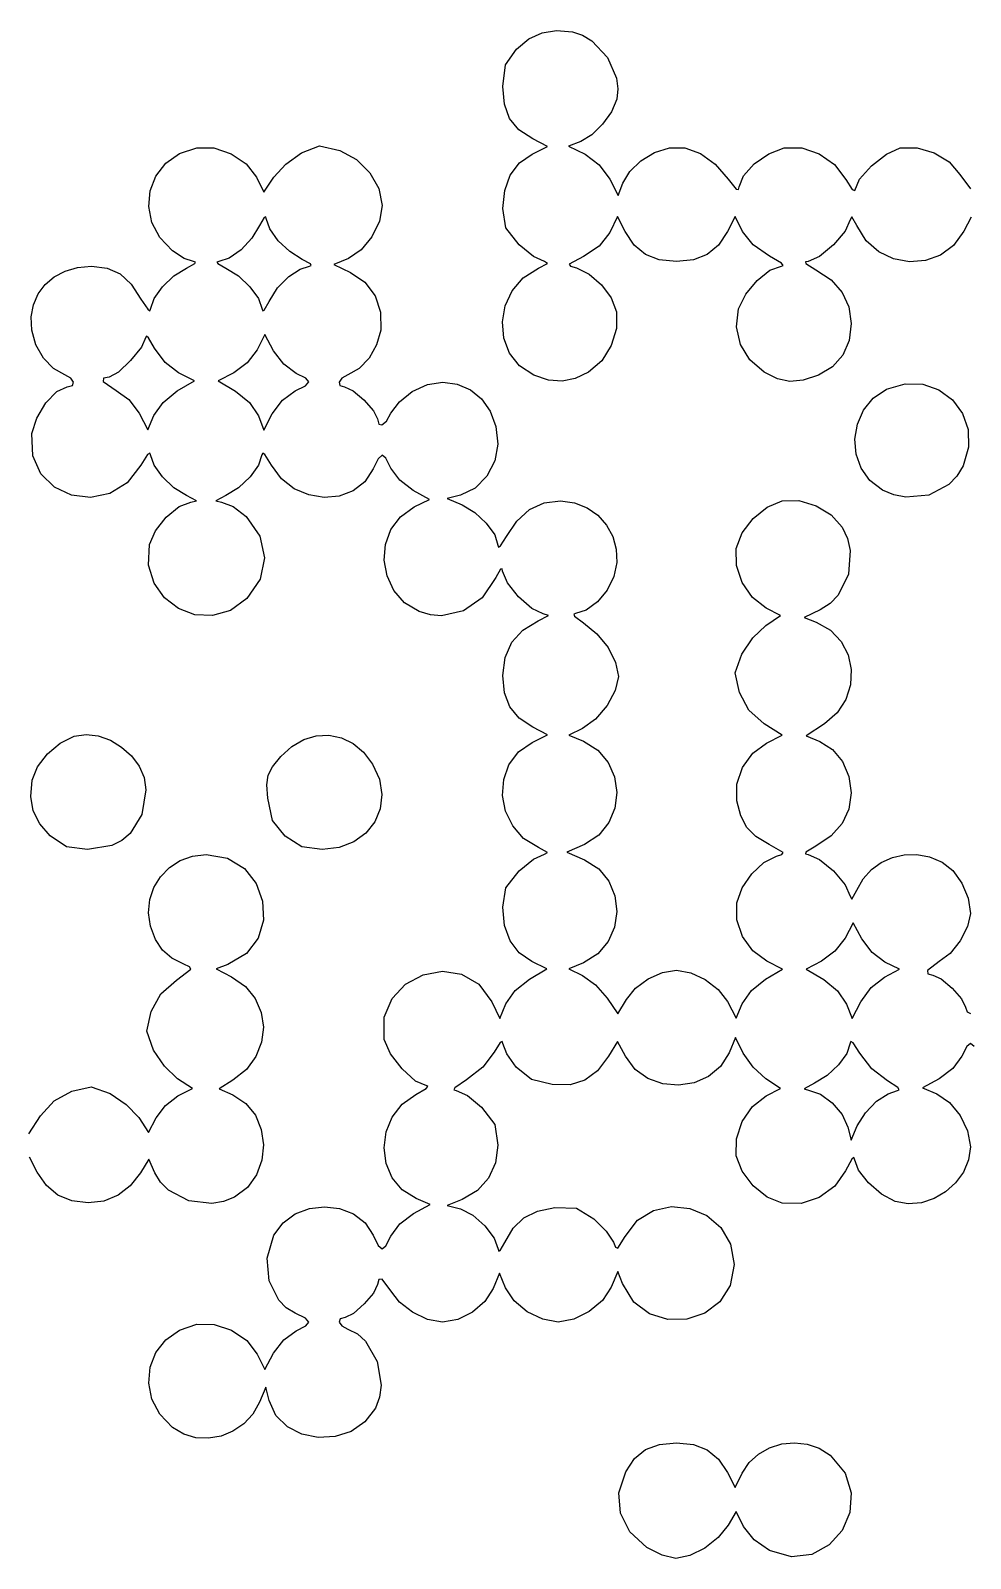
# Model space of a CAD drawing. Extents: x 15 to 288, y 15 to 288.
# Drawn here: x 73.8 to 132.7, y 191.7 to 287.5 of the extents above; entities that cross this region are included whole.
import ezdxf

# ---------------------------------------------------------------- set-up
doc = ezdxf.new("R2010")
doc.units = 0

msp = doc.modelspace()

# ---------------------------------------------------------------- linework, layer by layer
at = {"layer": 'Image'}
for p, q in [((105.878092, 287.383625), (106.774584, 287.525819)), ((106.774584, 287.525819), (107.782191, 287.436507)), ((104.282311, 286.362957), (105.05868, 286.999484)), ((105.05868, 286.999484), (105.878092, 287.383625)), ((107.782191, 287.436507), (108.416726, 287.230722)), ((108.416726, 287.230722), (109.00679, 286.876443)), ((109.00679, 286.876443), (109.978211, 285.836472)), ((103.578953, 285.380626), (104.282311, 286.362957)), ((109.978211, 285.836472), (110.545877, 284.544721)), ((103.413913, 284.026677), (103.578953, 285.380626)), ((103.51677, 282.901543), (103.413913, 284.026677)), ((110.545877, 284.544721), (110.631247, 283.875717)), ((110.631247, 283.875717), (110.559211, 283.229317)), ((103.844598, 282.010696), (103.51677, 282.901543)), ((110.559211, 283.229317), (110.225957, 282.43356)), ((104.426286, 281.303371), (103.844598, 282.010696)), ((110.225957, 282.43356), (109.674503, 281.648362)), ((105.290723, 280.728807), (104.426286, 281.303371)), ((109.003366, 280.990041), (108.311061, 280.574917)), ((109.674503, 281.648362), (109.003366, 280.990041)), ((82.282616, 279.200157), (83.142355, 279.81246)), ((83.142355, 279.81246), (84.230509, 280.179563)), ((84.230509, 280.179563), (85.294861, 280.167521)), ((85.294861, 280.167521), (86.373349, 279.803781)), ((86.373349, 279.803781), (87.314632, 279.163569)), ((89.818254, 279.153114), (90.785805, 279.849213)), ((90.785805, 279.849213), (91.923937, 280.290216)), ((91.923937, 280.290216), (93.185625, 280.000403)), ((93.185625, 280.000403), (94.238127, 279.44046)), ((105.256671, 279.778022), (106.22368, 280.246357)), ((106.22368, 280.246357), (105.290723, 280.728807)), ((108.311061, 280.574917), (107.542389, 280.282668)), ((107.542389, 280.282668), (108.577559, 279.765951)), ((112.076407, 279.357671), (112.933945, 279.875314)), ((112.933945, 279.875314), (113.869194, 280.180662)), ((113.869194, 280.180662), (114.842842, 280.174802)), ((114.842842, 280.174802), (115.821068, 279.821989)), ((115.821068, 279.821989), (116.743357, 279.154705)), ((119.188941, 279.164519), (120.102266, 279.80384)), ((120.102266, 279.80384), (121.05202, 280.166725)), ((121.05202, 280.166725), (122.162886, 280.166931)), ((122.162886, 280.166931), (123.253131, 279.798303)), ((123.253131, 279.798303), (124.212526, 279.117294)), ((127.475364, 279.780551), (128.334543, 280.171494)), ((128.334543, 280.171494), (129.394252, 280.1781)), ((129.394252, 280.1781), (130.463834, 279.861364)), ((130.463834, 279.861364), (131.402971, 279.283761)), ((81.665298, 278.402096), (82.282616, 279.200157)), ((87.314632, 279.163569), (87.967369, 278.322113)), ((89.052485, 278.322113), (89.818254, 279.153114)), ((94.238127, 279.44046), (95.085008, 278.613876)), ((103.886094, 278.467463), (104.463389, 279.230165)), ((104.463389, 279.230165), (105.256671, 279.778022)), ((108.577559, 279.765951), (109.461538, 279.098045)), ((109.461538, 279.098045), (110.129449, 278.214071)), ((111.382568, 278.69325), (112.076407, 279.357671)), ((116.743357, 279.154705), (117.549194, 278.205432)), ((118.501795, 278.413589), (119.188941, 279.164519)), ((124.212526, 279.117294), (124.93084, 278.180355)), ((125.79441, 278.205926), (126.542807, 279.044945)), ((126.542807, 279.044945), (127.475364, 279.780551)), ((131.402971, 279.283761), (132.071343, 278.507764)), ((81.304406, 277.477721), (81.665298, 278.402096)), ((87.967369, 278.322113), (88.430413, 277.395041)), ((88.430413, 277.395041), (89.052485, 278.322113)), ((95.085008, 278.613876), (95.649164, 277.620115)), ((103.5334, 277.505886), (103.886094, 278.467463)), ((110.129449, 278.214071), (110.646166, 277.178901)), ((110.646166, 277.178901), (110.938414, 277.947572)), ((110.938414, 277.947572), (111.382568, 278.69325)), ((117.549194, 278.205432), (118.060858, 277.576084)), ((118.23058, 277.715875), (118.501795, 278.413589)), ((124.93084, 278.180355), (125.324132, 277.553576)), ((125.487713, 277.504744), (125.79441, 278.205926)), ((132.071343, 278.507764), (132.744847, 277.589967)), ((81.213947, 276.486472), (81.304406, 277.477721)), ((95.649164, 277.620115), (95.853495, 276.558643)), ((103.413921, 276.361402), (103.5334, 277.505886)), ((118.060858, 277.576084), (118.188228, 277.550005)), ((118.188228, 277.550005), (118.23058, 277.715875)), ((125.324132, 277.553576), (125.487713, 277.504744)), ((81.407926, 275.487793), (81.213947, 276.486472)), ((95.853495, 276.558643), (95.676425, 275.572413)), ((103.613391, 275.150606), (103.413921, 276.361402)), ((81.900348, 274.541126), (81.407926, 275.487793)), ((88.167681, 275.292619), (87.682034, 274.504176)), ((88.457991, 275.807938), (88.167681, 275.292619)), ((88.549011, 275.85305), (88.457991, 275.807938)), ((88.585653, 275.737021), (88.549011, 275.85305)), ((88.799233, 275.084998), (88.585653, 275.737021)), ((89.329431, 274.346514), (88.799233, 275.084998)), ((95.676425, 275.572413), (95.205565, 274.600191)), ((104.442011, 274.078532), (103.613391, 275.150606)), ((110.609844, 275.860206), (110.129509, 274.868427)), ((111.092293, 274.927252), (110.609844, 275.860206)), ((117.989402, 275.860206), (117.506953, 274.927252)), ((118.44191, 274.925879), (117.989402, 275.860206)), ((125.197166, 275.666044), (124.881245, 274.949041)), ((125.308014, 275.850744), (125.197166, 275.666044)), ((125.615138, 275.292659), (125.308014, 275.850744)), ((126.203458, 274.344871), (125.615138, 275.292659)), ((132.791607, 275.832281), (132.330108, 274.93984)), ((82.705219, 273.705913), (81.900348, 274.541126)), ((87.682034, 274.504176), (86.999009, 273.782357)), ((90.05125, 273.663489), (89.329431, 274.346514)), ((95.205565, 274.600191), (94.527867, 273.77786)), ((105.332432, 273.348963), (104.442011, 274.078532)), ((110.129509, 274.868427), (109.466674, 273.999122)), ((111.660605, 274.073595), (111.092293, 274.927252)), ((112.359872, 273.490709), (111.660605, 274.073595)), ((116.938643, 274.073594), (116.239376, 273.490708)), ((117.506953, 274.927252), (116.938643, 274.073594)), ((119.116583, 274.078094), (118.44191, 274.925879)), ((120.14999, 273.370049), (119.116583, 274.078094)), ((124.147345, 274.084169), (123.281499, 273.35622)), ((124.881245, 274.949041), (124.147345, 274.084169)), ((126.991811, 273.648538), (126.203458, 274.344871)), ((131.68875, 274.056661), (130.862512, 273.445161)), ((132.330108, 274.93984), (131.68875, 274.056661)), ((83.437251, 273.239468), (82.705219, 273.705913)), ((84.026979, 273.038547), (83.437251, 273.239468)), ((86.260525, 273.252159), (85.608501, 273.038579)), ((86.999009, 273.782357), (86.260525, 273.252159)), ((90.839693, 273.177841), (90.05125, 273.663489)), ((91.355011, 272.887532), (90.839693, 273.177841)), ((93.730285, 273.241303), (92.827377, 272.861658)), ((94.527867, 273.77786), (93.730285, 273.241303)), ((106.029511, 273.038602), (105.332432, 273.348963)), ((108.474589, 273.350767), (107.576826, 272.874628)), ((109.466674, 273.999122), (108.474589, 273.350767)), ((113.227182, 273.156892), (112.359872, 273.490709)), ((114.299623, 273.050442), (113.227182, 273.156892)), ((115.372065, 273.156892), (114.299623, 273.050442)), ((116.239376, 273.490708), (115.372065, 273.156892)), ((120.888113, 272.93104), (120.14999, 273.370049)), ((123.281499, 273.35622), (122.569736, 273.049984)), ((127.916045, 273.207029), (126.991811, 273.648538)), ((128.912008, 273.023716), (127.916045, 273.207029)), ((129.915548, 273.10197), (128.912008, 273.023716)), ((130.862512, 273.445161), (129.915548, 273.10197)), ((75.284834, 272.081969), (75.967049, 272.442907)), ((75.967049, 272.442907), (76.752855, 272.669457)), ((76.752855, 272.669457), (77.6295, 272.748)), ((77.6295, 272.748), (78.604528, 272.631311)), ((78.604528, 272.631311), (79.421247, 272.265168)), ((79.421247, 272.265168), (80.115893, 271.625459)), ((82.07284, 271.452508), (82.794674, 272.135284)), ((82.794674, 272.135284), (83.582577, 272.620575)), ((83.582577, 272.620575), (84.097894, 272.910885)), ((84.143007, 273.001904), (84.026979, 273.038547)), ((84.097894, 272.910885), (84.143007, 273.001904)), ((85.608501, 273.038579), (85.492471, 273.001937)), ((85.492471, 273.001937), (85.537583, 272.910918)), ((85.537583, 272.910918), (86.0529, 272.620607)), ((86.0529, 272.620607), (86.836801, 272.137965)), ((86.836801, 272.137965), (87.558719, 271.457071)), ((89.987065, 272.111955), (90.701628, 272.564664)), ((90.701628, 272.564664), (91.284095, 272.759871)), ((91.284095, 272.759871), (91.400123, 272.796513)), ((91.400123, 272.796513), (91.355011, 272.887532)), ((92.827377, 272.861658), (93.873767, 272.36267)), ((93.873767, 272.36267), (94.772021, 271.742215)), ((104.702031, 272.021741), (105.656129, 272.62063)), ((105.656129, 272.62063), (106.214214, 272.927754)), ((106.214214, 272.927754), (106.029511, 273.038602)), ((107.576826, 272.874628), (107.65235, 272.755512)), ((107.65235, 272.755512), (108.031024, 272.641409)), ((108.031024, 272.641409), (108.839289, 272.258217)), ((108.839289, 272.258217), (109.601489, 271.589533)), ((119.371373, 271.855307), (120.17363, 272.497159)), ((120.17363, 272.497159), (120.899601, 272.748305)), ((120.996985, 272.797438), (120.888113, 272.93104)), ((120.899601, 272.748305), (120.996985, 272.797438)), ((122.569736, 273.049984), (122.396787, 273.015394)), ((122.396787, 273.015394), (122.420349, 272.913847)), ((122.420349, 272.913847), (123.047171, 272.520818)), ((123.047171, 272.520818), (124.007385, 271.887691)), ((74.282195, 271.011398), (74.718965, 271.60026)), ((74.718965, 271.60026), (75.284834, 272.081969)), ((80.115893, 271.625459), (80.7247, 270.68807)), ((81.541982, 270.71397), (82.07284, 271.452508)), ((87.558719, 271.457071), (88.094447, 270.71815)), ((88.761438, 270.524458), (89.29348, 271.383249)), ((89.29348, 271.383249), (89.987078, 272.111958)), ((89.987078, 272.111958), (89.987065, 272.111955)), ((94.772021, 271.742215), (95.406221, 270.892576)), ((103.565135, 270.266441), (104.004013, 271.213511)), ((104.004013, 271.213511), (104.702031, 272.021741)), ((109.601489, 271.589533), (110.204951, 270.759045)), ((118.659945, 270.989232), (119.371373, 271.855307)), ((124.007385, 271.887691), (124.702585, 271.10776)), ((73.846967, 269.566689), (73.987278, 270.329001)), ((73.987278, 270.329001), (74.282195, 271.011398)), ((80.7247, 270.68807), (81.144566, 270.044018)), ((81.327007, 270.061395), (81.541982, 270.71397)), ((88.094447, 270.71815), (88.31978, 270.061427)), ((88.459694, 269.995984), (88.761438, 270.524458)), ((95.406221, 270.892576), (95.746112, 269.871848)), ((103.388459, 269.251031), (103.565135, 270.266441)), ((110.204951, 270.759045), (110.537004, 269.890439)), ((118.206461, 270.065415), (118.659945, 270.989232)), ((124.702585, 271.10776), (125.125233, 270.192455)), ((73.874017, 268.738077), (73.846967, 269.566689)), ((81.144566, 270.044018), (81.275347, 269.959747)), ((81.275347, 269.959747), (81.327007, 270.061395)), ((88.31978, 270.061427), (88.362263, 269.946868)), ((88.362263, 269.946868), (88.459694, 269.995984)), ((95.746112, 269.871848), (95.761437, 268.73813)), ((103.477046, 268.237782), (103.388459, 269.251031)), ((110.537004, 269.890439), (110.543753, 268.831359)), ((118.072899, 268.937357), (118.206461, 270.065415)), ((125.125233, 270.192455), (125.267791, 269.153208)), ((74.130936, 267.822927), (73.874017, 268.738077)), ((81.038433, 268.298439), (80.748284, 267.679908)), ((81.080335, 268.357605), (81.038433, 268.298439)), ((81.194072, 268.247068), (81.080335, 268.357605)), ((88.49186, 268.455475), (88.015507, 267.502357)), ((89.042844, 267.432365), (88.49186, 268.455475)), ((95.761437, 268.73813), (95.504517, 267.82298)), ((110.543753, 268.831359), (110.219555, 267.766869)), ((118.317355, 267.842803), (118.072899, 268.937357)), ((125.267791, 269.153208), (125.132506, 268.080895)), ((74.607856, 266.987267), (74.130936, 267.822927)), ((80.748284, 267.679908), (80.073462, 266.843993)), ((81.567599, 267.60756), (81.194072, 268.247068)), ((82.231942, 266.714788), (81.567599, 267.60756)), ((88.015507, 267.502357), (87.388129, 266.683889)), ((89.685345, 266.59764), (89.042844, 267.432365)), ((95.504517, 267.82298), (95.027597, 266.98732)), ((103.833958, 267.297193), (103.477046, 268.237782)), ((110.219555, 267.766869), (109.619674, 266.817414)), ((118.904716, 266.869063), (118.317355, 267.842803)), ((125.132506, 268.080895), (124.73522, 267.171027)), ((75.235683, 266.324797), (74.607856, 266.987267)), ((80.073462, 266.843993), (79.306216, 266.10901)), ((83.086769, 266.0545), (82.231942, 266.714788)), ((87.388129, 266.683889), (86.548677, 266.054507)), ((90.456364, 266.027455), (89.685345, 266.59764)), ((95.027597, 266.98732), (94.399772, 266.32485)), ((104.462255, 266.499766), (103.833958, 267.297193)), ((105.365, 265.916), (104.462255, 266.499766)), ((109.619674, 266.817414), (108.799374, 266.103439)), ((119.799871, 266.103445), (118.904716, 266.869063)), ((124.088781, 266.443759), (123.206041, 265.919248)), ((124.73522, 267.171027), (124.088781, 266.443759)), ((75.945317, 265.929217), (75.235683, 266.324797)), ((76.323152, 265.728015), (75.945317, 265.929217)), ((76.487544, 265.48287), (76.323152, 265.728015)), ((76.420807, 265.275706), (76.487544, 265.48287)), ((78.38239, 265.719177), (78.352135, 265.525763)), ((78.352135, 265.525763), (79.179088, 264.95435)), ((78.738793, 265.793279), (78.38239, 265.719177)), ((79.306216, 266.10901), (78.738793, 265.793279)), ((82.997469, 264.92268), (84.077249, 265.559767)), ((84.077249, 265.559767), (83.086769, 266.0545)), ((86.548677, 266.054507), (85.5582, 265.559774)), ((85.5582, 265.559774), (86.65311, 264.913763)), ((91.064222, 265.724195), (90.456364, 266.027455)), ((91.041511, 265.246154), (91.26038, 265.487106)), ((91.26038, 265.487106), (91.064222, 265.724195)), ((93.319029, 265.730723), (93.148017, 265.485283)), ((93.148017, 265.485283), (93.199188, 265.276643)), ((93.690137, 265.92927), (93.319029, 265.730723)), ((94.399772, 266.32485), (93.690137, 265.92927)), ((98.703826, 265.320496), (99.657349, 265.469635)), ((99.657349, 265.469635), (100.562912, 265.35511)), ((105.365004, 265.916003), (105.365, 265.916)), ((106.290343, 265.606495), (105.365004, 265.916003)), ((107.139474, 265.532835), (106.290343, 265.606495)), ((107.959963, 265.697618), (107.139474, 265.532835)), ((108.799374, 266.103439), (107.959963, 265.697618)), ((120.635353, 265.688473), (119.799871, 266.103445)), ((121.424255, 265.522547), (120.635353, 265.688473)), ((122.252507, 265.601021), (121.424255, 265.522547)), ((123.206041, 265.919248), (122.252507, 265.601021)), ((74.765164, 264.17642), (75.457762, 264.900838)), ((75.457762, 264.900838), (76.105252, 265.188445)), ((76.105252, 265.188445), (76.420807, 265.275706)), ((79.179088, 264.95435), (79.952947, 264.378901)), ((82.124018, 264.209081), (82.997467, 264.922675)), ((82.997467, 264.922675), (82.997469, 264.92268)), ((86.65311, 264.913763), (87.52673, 264.1922)), ((89.602707, 264.342013), (90.404292, 264.931308)), ((90.404289, 264.931305), (91.041511, 265.246154)), ((90.404292, 264.931308), (90.404289, 264.931305)), ((93.199188, 265.276643), (93.494631, 265.188498)), ((93.494631, 265.188498), (94.025718, 264.941207)), ((94.025718, 264.941207), (94.709734, 264.360552)), ((96.93865, 264.23759), (97.73833, 264.885676)), ((97.73833, 264.885676), (98.703826, 265.320496)), ((100.562912, 265.35511), (101.384526, 264.998939)), ((101.384526, 264.998939), (102.086205, 264.423139)), ((126.037672, 263.721519), (126.646277, 264.46803)), ((126.646277, 264.46803), (127.479215, 265.028944)), ((127.479215, 265.028944), (128.645961, 265.377784)), ((128.645961, 265.377784), (129.760365, 265.345942)), ((129.760365, 265.345942), (130.767704, 264.98814)), ((130.767704, 264.98814), (131.613254, 264.359103)), ((74.184935, 263.222803), (74.765164, 264.17642)), ((79.952947, 264.378901), (80.602268, 263.53152)), ((80.602268, 263.53152), (81.162904, 262.49048)), ((81.540297, 263.388035), (82.124018, 264.209081)), ((87.52673, 264.1922), (88.08902, 263.364353)), ((88.430012, 262.460958), (88.959842, 263.493708)), ((88.959842, 263.493708), (89.602707, 264.342013)), ((94.709734, 264.360552), (95.300601, 263.688357)), ((95.300601, 263.688357), (95.552241, 263.166448)), ((96.115919, 263.036534), (96.40468, 263.526096)), ((96.40468, 263.526096), (96.93865, 264.23759)), ((102.086205, 264.423139), (102.63196, 263.649729)), ((102.63196, 263.649729), (102.985805, 262.700725)), ((125.655769, 262.849437), (126.037672, 263.721519)), ((131.613254, 264.359103), (132.242291, 263.513553)), ((132.242291, 263.513553), (132.600093, 262.506214)), ((73.874552, 262.247595), (74.184935, 263.222803)), ((81.162904, 262.49048), (81.540297, 263.388035)), ((88.08902, 263.364353), (88.430012, 262.460958)), ((95.552241, 263.166448), (95.633579, 262.833032)), ((95.633579, 262.833032), (95.840179, 262.79762)), ((95.840179, 262.79762), (96.115919, 263.036534)), ((102.985805, 262.700725), (103.11175, 261.598146)), ((125.502938, 261.911811), (125.655769, 262.849437)), ((73.93452, 260.855891), (73.874552, 262.247595)), ((103.11175, 261.598146), (102.925094, 260.541477)), ((125.581547, 260.968669), (125.502938, 261.911811)), ((132.600093, 262.506214), (132.631935, 261.39181)), ((74.445556, 259.727214), (73.93452, 260.855891)), ((81.142514, 260.933741), (80.717802, 260.280245)), ((81.274769, 261.02089), (81.142514, 260.933741)), ((81.326973, 260.9203), (81.274769, 261.02089)), ((81.541942, 260.267727), (81.326973, 260.9203)), ((88.308462, 260.920295), (88.093487, 260.26772)), ((88.360663, 261.020886), (88.308462, 260.920295)), ((88.492918, 260.933739), (88.360663, 261.020886)), ((88.91763, 260.28024), (88.492918, 260.933739)), ((95.60996, 260.67792), (95.29525, 260.041041)), ((95.85085, 260.896608), (95.60996, 260.67792)), ((96.087917, 260.700394), (95.85085, 260.896608)), ((96.39116, 260.092569), (96.087917, 260.700394)), ((125.893964, 260.080035), (125.581547, 260.968669)), ((132.631935, 261.39181), (132.283095, 260.225064)), ((75.295761, 258.893734), (74.445556, 259.727214)), ((80.717802, 260.280245), (79.85026, 259.155189)), ((82.072798, 259.52919), (81.541942, 260.267727)), ((88.093487, 260.26772), (87.562628, 259.529183)), ((89.540265, 259.420718), (88.91763, 260.28024)), ((95.29525, 260.041041), (94.758942, 259.224987)), ((96.961345, 259.32155), (96.39116, 260.092569)), ((102.925094, 260.541477), (102.418786, 259.581589)), ((126.442559, 259.305938), (125.893964, 260.080035)), ((132.283095, 260.225064), (131.891367, 259.587751)), ((76.373235, 258.387622), (75.295761, 258.893734)), ((79.85026, 259.155189), (78.762385, 258.486179)), ((82.794634, 258.846413), (82.072798, 259.52919)), ((83.582543, 258.36112), (82.794634, 258.846413)), ((86.840791, 258.846407), (86.052882, 258.361115)), ((87.562628, 259.529183), (86.840791, 258.846407)), ((90.337194, 258.793565), (89.540265, 259.420718)), ((91.246208, 258.401113), (90.337194, 258.793565)), ((94.758942, 259.224987), (94.023675, 258.6553)), ((97.79607, 258.679049), (96.961345, 259.32155)), ((101.673321, 258.828621), (100.76919, 258.392716)), ((102.418786, 259.581589), (101.673321, 258.828621)), ((127.2297, 258.706404), (126.442559, 259.305938)), ((127.950124, 258.40332), (127.229695, 258.706404)), ((127.229695, 258.706404), (127.2297, 258.706404)), ((131.387884, 259.065308), (130.132053, 258.390995)), ((131.891367, 259.587751), (131.387884, 259.065308)), ((77.566076, 258.241047), (76.373235, 258.387622)), ((78.762385, 258.486179), (77.566076, 258.241047)), ((83.116057, 257.674204), (83.858233, 257.94315)), ((84.215343, 258.02938), (83.582543, 258.36112)), ((83.858233, 257.94315), (84.215343, 258.02938)), ((86.052882, 258.361115), (85.420083, 258.029379)), ((85.420083, 258.029379), (85.777192, 257.943145)), ((85.777192, 257.943145), (86.5024, 257.673651)), ((92.205099, 258.245696), (91.246208, 258.401113)), ((93.151657, 258.329647), (92.205099, 258.245696)), ((94.023675, 258.6553), (93.151657, 258.329647)), ((98.81918, 258.128065), (97.79607, 258.679049)), ((97.866059, 257.651712), (98.81918, 258.128065)), ((100.76919, 258.392716), (99.936751, 258.183299)), ((99.936751, 258.183299), (100.869538, 257.790552)), ((100.869538, 257.790552), (101.659905, 257.312351)), ((105.088466, 257.481109), (106.012264, 257.91161)), ((106.012264, 257.91161), (107.031004, 258.040903)), ((107.031004, 258.040903), (107.914976, 257.914025)), ((107.914976, 257.914025), (108.704058, 257.599842)), ((120.001103, 257.645298), (120.942536, 258.035248)), ((120.942536, 258.035248), (121.985958, 258.045257)), ((121.985958, 258.045257), (123.062251, 257.729489)), ((128.688393, 258.254051), (127.950124, 258.40332)), ((130.132053, 258.390995), (128.688393, 258.254051)), ((81.625709, 256.162739), (82.30942, 257.017385)), ((82.30942, 257.017385), (83.116057, 257.674204)), ((86.5024, 257.673651), (87.323262, 257.04234)), ((87.323262, 257.04234), (88.180838, 255.809256)), ((96.400556, 256.227755), (97.001033, 257.035196)), ((97.001033, 257.035196), (97.866059, 257.651712)), ((101.659905, 257.312351), (102.381763, 256.63259)), ((104.288532, 256.76858), (105.088466, 257.481109)), ((108.704058, 257.599842), (109.379275, 257.125258)), ((109.379275, 257.125258), (109.921652, 256.517177)), ((118.436079, 256.026795), (119.124619, 256.933414)), ((119.124619, 256.933414), (120.001103, 257.645298)), ((123.062251, 257.729489), (124.018604, 257.15488)), ((124.018604, 257.15488), (124.702206, 256.388368)), ((81.252313, 255.30031), (81.625709, 256.162739)), ((96.061487, 255.295668), (96.400556, 256.227755)), ((102.381763, 256.63259), (102.908179, 255.89536)), ((102.908179, 255.89536), (103.112218, 255.244752)), ((103.641384, 255.793203), (104.288532, 256.76858)), ((109.921652, 256.517177), (110.312212, 255.802503)), ((118.058476, 255.052638), (118.436079, 256.026795)), ((124.702206, 256.388368), (125.029159, 255.672635)), ((81.206824, 254.006617), (81.252313, 255.30031)), ((88.180838, 255.809256), (88.47422, 254.46553)), ((95.980685, 254.305216), (96.061487, 255.295668)), ((103.112218, 255.244752), (103.15412, 255.136935)), ((103.15412, 255.136935), (103.267857, 255.204403)), ((103.267857, 255.204403), (103.641384, 255.793203)), ((110.312212, 255.802503), (110.531982, 255.00814)), ((110.531982, 255.00814), (110.561984, 254.160992)), ((118.070552, 253.988961), (118.058476, 255.052638)), ((125.029159, 255.672635), (125.199281, 254.9233)), ((125.199281, 254.9233), (125.096998, 253.428836)), ((81.546909, 252.87571), (81.206824, 254.006617)), ((88.47422, 254.46553), (88.202481, 253.126364)), ((96.155007, 253.322677), (95.980685, 254.305216)), ((110.561984, 254.160992), (110.383244, 253.287963)), ((118.436162, 252.911914), (118.070552, 253.988961)), ((88.202481, 253.126364), (87.364693, 251.90696)), ((96.581313, 252.414332), (96.155007, 253.322677)), ((102.984317, 253.218762), (102.131773, 251.955309)), ((103.278566, 253.739689), (102.984317, 253.218762)), ((103.367035, 253.770003), (103.278566, 253.739689)), ((103.402289, 253.632903), (103.367035, 253.770003)), ((103.701758, 252.890704), (103.402289, 253.632903)), ((110.383244, 253.287963), (109.96282, 252.439896)), ((125.096998, 253.428836), (124.4513, 252.115005)), ((82.195429, 251.950415), (81.546909, 252.87571)), ((97.25646, 251.64646), (96.581313, 252.414332)), ((104.399081, 252.012085), (103.701758, 252.890704)), ((105.232458, 251.27362), (104.399081, 252.012085)), ((109.96282, 252.439896), (109.347966, 251.699536)), ((119.081974, 251.968024), (118.436162, 252.911914)), ((124.4513, 252.115005), (123.942151, 251.591462)), ((83.075245, 251.273556), (82.195429, 251.950415)), ((84.109218, 250.887957), (83.075245, 251.273556)), ((86.331081, 251.161835), (85.220209, 250.836442)), ((87.364693, 251.90696), (86.331081, 251.161835)), ((98.177307, 251.085342), (97.25646, 251.64646)), ((98.873331, 250.87795), (98.177307, 251.085342)), ((100.947171, 251.134538), (99.579389, 250.822525)), ((102.131773, 251.955309), (100.947171, 251.134538)), ((105.940089, 250.951883), (105.232458, 251.27362)), ((108.651104, 251.175269), (107.984654, 250.975483)), ((109.347966, 251.699536), (108.651104, 251.175269)), ((119.934656, 251.303818), (119.081974, 251.968024)), ((120.84085, 250.841298), (119.934656, 251.303818)), ((123.318126, 251.191838), (122.326482, 250.711572)), ((123.942151, 251.591462), (123.318126, 251.191838)), ((85.220209, 250.836442), (84.109218, 250.887957)), ((99.579389, 250.822525), (98.873331, 250.87795)), ((104.669211, 249.930179), (105.637702, 250.510223)), ((105.637702, 250.510223), (106.283046, 250.852186)), ((106.283046, 250.852186), (105.940089, 250.951883)), ((107.984654, 250.975483), (107.862046, 250.930305)), ((107.862046, 250.930305), (107.911999, 250.805237)), ((107.911999, 250.805237), (108.481768, 250.373485)), ((108.481768, 250.373485), (109.319571, 249.699534)), ((119.089213, 249.442364), (119.91378, 250.2246)), ((119.91378, 250.2246), (120.84085, 250.841298)), ((122.326482, 250.711572), (123.075643, 250.425219)), ((123.075643, 250.425219), (123.971568, 249.921661)), ((103.554538, 248.206659), (103.973862, 249.160838)), ((103.973862, 249.160838), (104.669211, 249.930179)), ((109.319571, 249.699534), (110.016333, 248.834114)), ((118.4086, 248.42766), (119.089213, 249.442364)), ((123.971568, 249.921661), (124.639137, 249.220029)), ((124.639137, 249.220029), (125.073743, 248.377366)), ((103.414122, 247.072103), (103.554538, 248.206659)), ((110.016333, 248.834114), (110.492902, 247.898704)), ((117.990632, 247.239014), (118.4086, 248.42766)), ((125.073743, 248.377366), (125.270777, 247.450713)), ((110.492902, 247.898704), (110.670128, 247.014785)), ((118.257409, 246.01445), (117.990632, 247.239014)), ((125.270777, 247.450713), (125.225633, 246.497112)), ((103.519493, 245.984261), (103.414122, 247.072103)), ((110.670128, 247.014785), (110.471319, 246.138632)), ((125.225633, 246.497112), (124.933701, 245.573604)), ((103.851512, 245.110084), (103.519493, 245.984261)), ((110.471319, 246.138632), (109.951445, 245.189196)), ((118.856114, 244.906646), (118.257409, 246.01445)), ((124.933701, 245.573604), (124.390374, 244.737233)), ((104.434039, 244.408458), (103.851512, 245.110084)), ((105.290932, 243.838273), (104.434039, 244.408458)), ((109.228901, 244.338035), (108.422088, 243.756705)), ((109.951445, 245.189196), (109.228901, 244.338035)), ((119.807349, 244.05568), (118.856114, 244.906646)), ((124.390374, 244.737233), (123.591045, 244.045039)), ((76.52696, 243.272959), (77.277769, 243.389892)), ((77.277769, 243.389892), (78.050224, 243.297536)), ((106.223889, 243.355824), (105.290932, 243.838273)), ((108.422088, 243.756705), (107.556206, 243.340362)), ((120.930379, 243.329876), (119.807349, 244.05568)), ((123.591045, 244.045039), (122.451185, 243.307411)), ((74.853697, 242.160809), (75.651766, 242.837111)), ((75.651766, 242.837111), (76.52696, 243.272959)), ((78.050224, 243.297536), (78.806797, 243.023839)), ((78.806797, 243.023839), (79.509963, 242.596749)), ((79.509963, 242.596749), (80.122193, 242.044214)), ((89.494027, 241.99726), (90.180802, 242.631361)), ((90.180802, 242.631361), (90.930842, 243.063244)), ((90.930842, 243.063244), (91.717203, 243.295096)), ((91.717203, 243.295096), (92.512945, 243.3291)), ((92.512945, 243.3291), (93.291124, 243.167442)), ((93.291124, 243.167442), (94.024799, 242.812307)), ((94.024799, 242.812307), (94.687027, 242.265879)), ((104.396086, 242.284628), (105.25688, 242.887488)), ((105.25688, 242.887488), (106.223889, 243.355824)), ((107.556206, 243.340362), (108.470176, 242.956068)), ((108.470176, 242.956068), (109.374696, 242.396271)), ((119.098707, 242.201856), (119.958544, 242.844313)), ((119.958544, 242.844313), (120.930379, 243.329876)), ((122.451185, 243.307411), (123.303574, 242.94901)), ((123.303574, 242.94901), (124.099753, 242.437702)), ((124.099753, 242.437702), (124.720659, 241.681511)), ((74.237789, 241.35421), (74.853697, 242.160809)), ((80.122193, 242.044214), (80.605963, 241.39418)), ((88.978573, 241.361855), (89.494027, 241.99726)), ((94.687027, 242.265879), (95.250867, 241.530345)), ((95.250867, 241.530345), (95.683119, 240.572081)), ((103.475233, 240.556156), (103.803545, 241.485362)), ((103.803545, 241.485362), (104.396086, 242.284628)), ((109.374696, 242.396271), (110.024983, 241.629537)), ((110.024983, 241.629537), (110.420257, 240.723863)), ((118.459167, 241.303507), (119.098707, 242.201856)), ((124.720659, 241.681511), (125.124125, 240.749912)), ((73.819813, 239.502497), (73.90908, 240.527469)), ((73.90908, 240.527469), (74.237789, 241.35421)), ((80.605963, 241.39418), (80.923744, 240.674596)), ((80.923744, 240.674596), (81.03801, 239.913409)), ((88.624993, 240.229867), (88.707351, 240.831812)), ((88.707351, 240.831812), (88.978573, 241.361855)), ((95.683119, 240.572081), (95.835676, 239.622163)), ((103.407129, 239.563475), (103.475233, 240.556156)), ((110.420257, 240.723863), (110.559741, 239.747248)), ((118.102207, 240.270013), (118.459167, 241.303507)), ((125.124125, 240.749912), (125.267984, 239.71238)), ((81.03801, 239.913409), (80.780481, 238.358664)), ((88.67613, 239.37876), (88.624993, 240.229867)), ((95.835676, 239.622163), (95.730198, 238.717399)), ((103.595209, 238.573786), (103.407129, 239.563475)), ((110.559741, 239.747248), (110.442655, 238.767691)), ((118.090114, 239.222123), (118.102207, 240.270013)), ((125.267984, 239.71238), (125.122979, 238.697483)), ((73.971106, 238.599224), (73.819813, 239.502497)), ((74.374041, 237.783276), (73.971106, 238.599224)), ((88.981809, 237.991273), (88.67613, 239.37876)), ((95.730198, 238.717399), (95.388343, 237.894598)), ((110.442655, 238.767691), (110.068221, 237.853192)), ((118.334152, 238.275019), (118.090114, 239.222123)), ((125.122979, 238.697483), (124.696253, 237.792579)), ((75.0397, 237.020279), (74.374041, 237.783276)), ((80.780481, 238.358664), (80.045944, 237.175723)), ((89.773, 237.00869), (88.981809, 237.991273)), ((95.388343, 237.894598), (94.83177, 237.190567)), ((104.035452, 237.653555), (103.595209, 238.573786)), ((104.723834, 236.869247), (104.035452, 237.653555)), ((110.068221, 237.853192), (109.435661, 237.071748)), ((118.716764, 237.555535), (118.334152, 238.275019)), ((124.696253, 237.792579), (124.000237, 237.016282)), ((76.058971, 236.330192), (75.0397, 237.02028)), ((75.0397, 237.02028), (75.0397, 237.020279)), ((79.517633, 236.741955), (78.891472, 236.42307)), ((80.045944, 237.175723), (79.517633, 236.741955)), ((90.809503, 236.334366), (89.772997, 237.00869)), ((89.772997, 237.00869), (89.773, 237.00869)), ((94.83177, 237.190567), (94.082139, 236.642116)), ((105.656334, 236.287328), (104.723834, 236.869247)), ((109.435661, 237.071748), (108.544196, 236.491358)), ((119.295411, 236.986655), (118.716764, 237.555535)), ((120.127554, 236.491363), (119.295411, 236.986655)), ((124.000237, 237.016282), (123.047364, 236.38721)), ((77.37414, 236.159189), (76.058971, 236.330192)), ((78.891472, 236.42307), (77.37414, 236.159189)), ((83.181004, 235.474937), (83.958431, 235.757273)), ((83.958431, 235.757273), (84.817723, 235.85699)), ((84.817723, 235.85699), (86.157973, 235.616412)), ((92.090337, 236.159185), (90.809503, 236.334366)), ((93.161108, 236.286053), (92.090337, 236.159185)), ((94.082139, 236.642116), (93.161108, 236.286053)), ((105.332635, 235.558995), (106.029716, 235.869356)), ((106.214419, 235.980205), (105.656334, 236.287328)), ((106.029716, 235.869356), (106.214419, 235.980205)), ((108.544196, 236.491358), (107.429586, 235.992331)), ((107.429586, 235.992331), (108.540276, 235.518002)), ((119.779341, 235.355957), (120.572747, 235.752007)), ((120.990637, 235.985613), (120.127554, 236.491363)), ((120.572747, 235.752007), (120.925327, 235.862172)), ((120.925327, 235.862172), (120.990637, 235.985613)), ((122.420542, 235.994196), (122.39698, 235.89265)), ((122.39698, 235.89265), (122.569929, 235.858044)), ((123.047364, 236.38721), (122.420542, 235.994196)), ((122.569929, 235.858044), (123.281689, 235.551837)), ((127.848775, 235.67456), (128.598022, 235.83945)), ((128.598022, 235.83945), (129.381836, 235.850574)), ((129.381836, 235.850574), (130.179324, 235.701031)), ((81.949942, 234.463286), (82.50499, 235.035201)), ((82.50499, 235.035201), (83.181004, 235.474937)), ((86.157973, 235.616412), (87.208858, 234.970586)), ((87.208858, 234.970586), (87.947904, 234.033371)), ((103.613598, 233.757351), (104.442216, 234.829426)), ((104.442216, 234.829426), (105.332635, 235.558995)), ((108.540276, 235.518002), (109.432989, 234.953704)), ((109.432989, 234.953704), (110.066624, 234.180627)), ((119.024659, 234.647018), (119.779341, 235.355957)), ((123.281689, 235.551837), (124.147531, 234.823884)), ((124.147531, 234.823884), (124.88143, 233.958996)), ((126.017373, 234.326309), (126.537556, 234.911089)), ((126.537556, 234.911089), (127.154988, 235.362806)), ((127.154988, 235.362806), (127.848775, 235.67456)), ((130.179324, 235.701031), (130.969591, 235.383919)), ((130.969591, 235.383919), (131.645306, 234.846547)), ((131.645306, 234.846547), (132.211452, 234.048597)), ((81.535408, 233.784412), (81.949942, 234.463286)), ((87.947904, 234.033371), (88.352633, 232.918628)), ((110.066624, 234.180627), (110.441937, 233.268479)), ((118.424109, 233.761014), (119.024659, 234.647018)), ((124.88143, 233.958996), (125.197359, 233.241984)), ((125.615331, 233.615369), (126.017373, 234.326309)), ((132.211452, 234.048597), (132.600245, 233.11311)), ((81.206083, 232.206669), (81.280938, 233.0238)), ((81.280938, 233.0238), (81.535408, 233.784412)), ((88.352633, 232.918628), (88.40057, 231.740216)), ((103.414126, 232.546556), (103.613598, 233.757351)), ((110.441937, 233.268479), (110.559686, 232.28697)), ((118.093097, 232.833767), (118.424109, 233.761014)), ((118.101767, 231.760318), (118.093097, 232.833767)), ((125.197359, 233.241984), (125.308208, 233.057282)), ((125.308208, 233.057282), (125.615331, 233.615369)), ((132.600245, 233.11311), (132.743901, 232.163129)), ((81.330393, 231.35824), (81.206083, 232.206669)), ((103.533052, 231.406398), (103.414126, 232.546556)), ((110.559686, 232.28697), (110.420627, 231.305806)), ((132.743901, 232.163129), (132.562694, 231.340302)), ((81.640145, 230.522235), (81.330393, 231.35824)), ((88.40057, 231.740216), (88.06924, 230.611995)), ((103.88286, 230.445762), (103.533052, 231.406398)), ((110.420627, 231.305806), (110.025518, 230.394696)), ((118.45693, 230.716363), (118.101767, 231.760318)), ((125.381195, 231.567023), (124.879739, 230.612897)), ((125.925022, 230.557193), (125.381195, 231.567023)), ((132.562694, 231.340302), (132.098235, 230.446126)), ((82.079536, 229.858411), (81.640145, 230.522235)), ((88.06924, 230.611995), (87.336166, 229.647827)), ((104.453099, 229.684209), (103.88286, 230.445762)), ((110.025518, 230.394696), (109.375116, 229.623348)), ((119.101198, 229.813678), (118.45693, 230.716363)), ((124.879739, 230.612897), (124.24217, 229.793714)), ((126.577711, 229.713911), (125.925022, 230.557193)), ((132.098235, 230.446126), (131.465696, 229.657293)), ((82.663155, 229.350048), (82.079536, 229.858411)), ((83.405593, 228.98043), (82.663155, 229.350048)), ((87.336166, 229.647827), (86.178873, 228.96157)), ((105.233316, 229.141296), (104.453099, 229.684209)), ((106.176753, 228.68438), (105.233316, 229.141296)), ((108.470177, 229.061472), (107.556207, 228.677176)), ((109.375116, 229.623348), (108.470177, 229.061472)), ((119.977187, 229.164037), (119.101198, 229.813678)), ((120.967664, 228.669301), (119.977187, 229.164037)), ((123.413459, 229.164037), (122.448625, 228.669301)), ((124.24217, 229.793714), (123.413459, 229.164037)), ((127.383262, 229.104503), (126.577711, 229.713911)), ((128.297669, 228.661641), (127.383262, 229.104503)), ((130.780251, 229.150499), (130.052864, 228.589335)), ((131.465696, 229.657293), (130.780251, 229.150499)), ((82.945801, 227.97993), (83.846425, 228.657852)), ((83.774079, 228.820885), (83.405593, 228.98043)), ((83.846425, 228.657852), (83.774079, 228.820885)), ((86.178873, 228.96157), (85.435792, 228.686687)), ((85.435792, 228.686687), (86.409026, 228.183405)), ((86.409026, 228.183405), (87.271198, 227.57982)), ((97.324578, 227.721545), (98.417313, 228.306635)), ((98.417313, 228.306635), (99.627071, 228.53236)), ((99.627071, 228.53236), (100.830645, 228.355334)), ((100.830645, 228.355334), (101.90483, 227.73217)), ((105.084113, 228.039705), (106.176753, 228.68438)), ((107.556207, 228.677176), (108.422089, 228.260833)), ((108.422089, 228.260833), (109.229978, 227.675085)), ((111.74269, 227.467233), (112.537574, 228.050515)), ((112.537574, 228.050515), (113.429615, 228.451391)), ((113.429615, 228.451391), (114.299824, 228.600442)), ((114.299824, 228.600442), (115.207196, 228.442686)), ((115.207196, 228.442686), (116.117742, 228.015616)), ((119.887884, 228.032217), (120.967664, 228.669301)), ((122.448625, 228.669301), (123.543535, 228.02329)), ((126.522896, 227.515978), (127.350777, 228.171975)), ((127.350769, 228.17198), (128.297669, 228.661641)), ((127.350777, 228.171975), (127.350769, 228.17198)), ((130.052864, 228.589335), (130.072915, 228.38065)), ((130.072915, 228.38065), (130.385035, 228.29806)), ((130.385035, 228.29806), (130.916121, 228.050769)), ((130.916121, 228.050769), (131.600137, 227.470114)), ((81.367011, 226.00249), (81.970718, 227.11633)), ((81.970718, 227.11633), (82.945801, 227.97993)), ((87.271198, 227.57982), (87.891069, 226.818617)), ((96.472073, 226.820478), (97.324578, 227.721545)), ((101.90483, 227.73217), (102.726418, 226.61948)), ((103.608443, 226.484065), (104.199922, 227.316808)), ((104.199922, 227.316808), (105.084113, 228.039705)), ((109.229978, 227.675085), (109.956429, 226.851443)), ((111.163954, 226.770962), (111.74269, 227.467233)), ((116.117742, 228.015616), (116.918934, 227.388532)), ((116.918934, 227.388532), (117.498244, 226.630732)), ((118.430714, 226.497577), (119.014434, 227.318618)), ((119.014434, 227.318618), (119.887884, 228.032217)), ((123.543535, 228.02329), (124.417155, 227.301726)), ((124.417155, 227.301726), (124.979445, 226.47388)), ((125.862157, 226.626395), (126.522896, 227.515978)), ((131.600137, 227.470114), (132.191005, 226.797919)), ((87.891069, 226.818617), (88.268038, 225.948946)), ((95.983004, 225.646821), (96.472073, 226.820478)), ((102.726418, 226.61948), (103.225406, 225.57309)), ((103.225406, 225.57309), (103.608443, 226.484065)), ((109.956429, 226.851443), (110.624887, 225.858394)), ((110.624887, 225.858394), (111.163954, 226.770962)), ((117.498244, 226.630732), (118.053318, 225.600022)), ((118.053318, 225.600022), (118.430714, 226.497577)), ((124.979445, 226.47388), (125.320434, 225.570485)), ((125.320434, 225.570485), (125.862157, 226.626395)), ((132.191005, 226.797919), (132.442645, 226.27601)), ((132.442645, 226.27601), (132.53147, 225.99563)), ((81.100234, 224.777926), (81.367011, 226.00249)), ((88.268038, 225.948946), (88.401505, 225.019959)), ((95.980578, 224.24396), (95.983004, 225.646821)), ((132.53147, 225.99563), (132.745026, 225.879011)), ((81.518202, 223.58928), (81.100234, 224.777926)), ((88.401505, 225.019959), (88.290868, 224.080807)), ((96.374079, 223.353111), (95.980578, 224.24396)), ((118.003177, 224.370523), (117.611901, 223.425901)), ((118.494947, 223.392095), (118.003177, 224.370523)), ((82.198819, 222.574581), (81.518202, 223.58928)), ((88.290868, 224.080807), (87.935528, 223.180641)), ((97.107422, 222.40463), (96.374079, 223.353111)), ((102.884485, 223.464512), (102.160515, 222.517963)), ((103.260992, 224.063596), (102.884485, 223.464512)), ((103.372866, 224.119909), (103.260992, 224.063596)), ((103.413651, 223.993892), (103.372866, 224.119909)), ((103.66113, 223.346927), (103.413651, 223.993892)), ((104.255475, 222.527852), (103.66113, 223.346927)), ((110.618146, 224.137375), (110.054375, 223.210332)), ((111.103391, 223.199021), (110.618146, 224.137375)), ((117.611901, 223.425901), (117.074865, 222.561255)), ((119.114584, 222.519331), (118.494947, 223.392095)), ((124.989346, 223.383631), (124.469116, 222.660303)), ((125.1989, 224.029895), (124.989346, 223.383631)), ((125.251131, 224.130431), (125.1989, 224.029895)), ((125.383464, 224.043132), (125.251131, 224.130431)), ((125.808436, 223.389131), (125.383464, 224.043132)), ((126.555791, 222.411174), (125.808436, 223.389131)), ((132.509201, 223.80556), (132.208485, 223.202174)), ((132.743288, 224.009638), (132.509201, 223.80556)), ((132.975659, 223.815838), (132.743288, 224.009638)), ((83.023382, 221.79234), (82.198819, 222.574581)), ((87.334884, 222.368613), (86.488335, 221.693875)), ((87.935528, 223.180641), (87.334884, 222.368613)), ((97.947737, 221.650509), (97.107422, 222.40463)), ((102.160515, 222.517963), (101.146265, 221.730802)), ((105.219269, 221.751409), (104.255475, 222.527852)), ((110.054375, 223.210332), (109.357237, 222.287274)), ((111.714597, 222.374402), (111.103391, 223.199021)), ((112.520444, 221.79826), (111.714597, 222.374402)), ((117.074865, 222.561255), (116.321996, 221.930778)), ((119.913787, 221.794935), (119.114584, 222.519331)), ((124.469116, 222.660303), (123.754543, 221.991105)), ((127.533756, 221.663811), (126.555791, 222.411174)), ((131.633036, 222.428317), (130.785655, 221.778994)), ((132.208485, 223.202174), (131.633036, 222.428317)), ((83.950454, 221.175642), (83.023382, 221.79234)), ((86.488335, 221.693875), (85.621572, 221.166765)), ((98.662158, 221.34274), (97.947737, 221.650509)), ((98.721324, 221.30084), (98.662158, 221.34274)), ((101.146265, 221.730802), (100.398787, 221.227165)), ((106.517405, 221.426092), (105.219269, 221.751409)), ((107.639103, 221.420553), (106.517405, 221.426092)), ((108.56893, 221.699147), (107.639103, 221.420553)), ((109.357237, 222.287274), (108.56893, 221.699147)), ((113.452519, 221.468211), (112.520444, 221.79826)), ((114.442411, 221.381871), (113.452519, 221.468211)), ((115.421708, 221.536855), (114.442411, 221.381871)), ((116.321996, 221.930778), (115.421708, 221.536855)), ((120.840857, 221.176197), (119.913787, 221.794935)), ((122.96196, 221.507235), (122.32512, 221.167979)), ((123.754543, 221.991105), (122.96196, 221.507235)), ((128.187763, 221.238841), (127.533756, 221.663811)), ((130.785655, 221.778994), (129.744615, 221.218361)), ((74.419443, 219.463752), (75.270407, 220.414988)), ((75.270407, 220.414988), (76.378213, 221.013692)), ((76.378213, 221.013692), (77.602777, 221.280469)), ((77.602777, 221.280469), (78.791423, 220.862501)), ((78.791423, 220.862501), (79.806125, 220.181887)), ((82.263498, 220.117202), (83.041625, 220.711778)), ((83.041625, 220.711778), (83.950454, 221.175642)), ((85.621572, 221.166765), (86.479173, 220.787155)), ((86.479173, 220.787155), (87.304661, 220.24691)), ((97.100959, 220.19791), (97.971279, 220.813574)), ((97.971279, 220.813574), (98.610787, 221.187103)), ((98.610787, 221.187103), (98.721324, 221.30084)), ((100.398787, 221.227165), (100.339131, 221.093356)), ((100.339131, 221.093356), (100.496148, 221.045889)), ((100.496148, 221.045889), (101.193227, 220.740378)), ((101.193227, 220.740378), (102.083648, 220.012819)), ((119.081986, 220.049473), (119.934663, 220.713679)), ((119.934663, 220.713679), (120.840857, 221.176197)), ((122.32512, 221.167979), (122.646744, 221.065575)), ((122.646744, 221.065575), (123.346028, 220.834956)), ((123.346028, 220.834956), (124.077396, 220.283261)), ((126.155547, 219.661177), (126.853808, 220.386202)), ((126.8538, 220.3862), (127.585095, 220.852516)), ((126.853808, 220.386202), (126.8538, 220.3862)), ((127.585095, 220.852516), (128.17452, 221.054275)), ((128.17452, 221.054275), (128.275058, 221.106508)), ((128.275058, 221.106508), (128.187763, 221.238841)), ((129.744615, 221.218361), (130.634109, 220.844357)), ((130.634109, 220.844357), (131.424593, 220.309995)), ((73.693639, 218.340732), (74.419443, 219.463752)), ((79.806125, 220.181887), (80.588363, 219.357321)), ((81.668925, 219.339078), (82.263498, 220.117202)), ((87.304661, 220.24691), (87.900811, 219.501545)), ((87.900811, 219.501545), (88.26644, 218.616179)), ((96.479929, 219.389944), (97.100959, 220.19791)), ((102.083648, 220.012819), (102.92102, 218.924978)), ((118.436175, 219.105583), (119.081986, 220.049473)), ((124.077396, 220.283261), (124.69779, 219.546816)), ((124.69779, 219.546816), (125.064154, 218.761945)), ((125.645548, 218.837412), (126.155547, 219.661177)), ((131.424593, 220.309995), (132.098254, 219.488047)), ((132.098254, 219.488047), (132.567292, 218.516329)), ((80.588363, 219.357321), (81.205061, 218.430249)), ((81.205061, 218.430249), (81.668925, 219.339078)), ((88.26644, 218.616179), (88.40037, 217.655929)), ((96.108074, 218.457029), (96.479929, 219.389944)), ((102.92102, 218.924978), (103.111738, 217.634549)), ((118.070563, 218.028536), (118.436175, 219.105583)), ((125.064154, 218.761945), (125.269613, 217.94333)), ((125.269613, 217.94333), (125.645548, 218.837412)), ((132.567292, 218.516329), (132.743909, 217.532657)), ((88.40037, 217.655929), (88.301421, 216.685911)), ((95.985279, 217.466516), (96.108074, 218.457029)), ((103.111738, 217.634549), (102.963044, 216.52236)), ((118.058483, 216.964859), (118.070563, 218.028536)), ((132.743909, 217.532657), (132.629841, 216.704639)), ((74.217314, 215.932923), (73.734069, 216.867422)), ((81.213924, 216.759116), (80.686814, 215.892353)), ((81.593534, 215.901515), (81.213924, 216.759116)), ((88.301421, 216.685911), (87.968412, 215.771243)), ((96.111431, 216.485758), (95.985279, 217.466516)), ((118.436088, 215.990701), (118.058483, 216.964859)), ((125.311432, 216.748888), (124.912423, 216.023239)), ((125.43433, 216.853965), (125.311432, 216.748888)), ((125.481269, 216.755187), (125.43433, 216.853965)), ((125.727977, 216.054566), (125.481269, 216.755187)), ((132.629841, 216.704639), (132.309113, 215.939252)), ((74.789549, 215.09949), (74.217314, 215.932923)), ((80.686814, 215.892353), (80.054376, 215.079748)), ((81.954018, 215.305186), (81.593534, 215.901515)), ((87.968412, 215.771243), (87.400163, 214.977042)), ((96.486415, 215.582107), (96.111431, 216.485758)), ((102.963044, 216.52236), (102.528371, 215.566364)), ((119.124628, 215.084081), (118.436088, 215.990701)), ((124.912423, 216.023239), (124.232988, 215.046664)), ((126.342908, 215.26371), (125.727977, 216.054566)), ((132.309113, 215.939252), (131.817003, 215.262147)), ((75.520289, 214.495221), (74.789549, 215.09949)), ((80.054376, 215.079748), (79.286585, 214.487816)), ((82.447606, 214.806873), (81.954018, 215.305186)), ((83.71918, 214.139514), (82.447606, 214.806873)), ((87.400163, 214.977042), (86.595494, 214.368425)), ((97.110115, 214.822915), (96.486415, 215.582107)), ((97.982418, 214.275534), (97.110115, 214.822915)), ((101.824828, 214.792566), (100.869528, 214.226969)), ((102.528371, 215.566364), (101.824828, 214.792566)), ((120.001111, 214.372197), (119.124628, 215.084081)), ((124.232988, 215.046664), (123.265303, 214.340071)), ((127.161829, 214.55444), (126.342908, 215.26371)), ((131.188791, 214.698972), (130.459757, 214.275379)), ((131.817003, 215.262147), (131.188791, 214.698972)), ((76.397564, 214.127354), (75.520289, 214.495221)), ((77.409404, 214.003123), (76.397564, 214.127354)), ((78.399556, 214.125844), (77.409404, 214.003123)), ((79.286585, 214.487816), (78.399556, 214.125844)), ((85.178421, 213.969883), (83.71918, 214.139514)), ((85.906593, 214.09373), (85.178421, 213.969883)), ((86.595494, 214.368425), (85.906593, 214.09373)), ((91.292393, 213.646936), (92.2418, 213.757724)), ((92.2418, 213.757724), (93.182946, 213.646028)), ((97.814002, 213.347988), (98.855042, 213.908624)), ((98.855042, 213.908624), (97.982418, 214.275534)), ((100.869528, 214.226969), (99.936741, 213.834222)), ((99.936741, 213.834222), (100.76918, 213.624807)), ((105.594783, 213.498004), (106.675377, 213.709204)), ((106.675377, 213.709204), (108.048663, 213.677259)), ((108.048663, 213.677259), (109.126067, 213.009416)), ((112.875917, 213.540272), (114.001699, 213.777544)), ((114.001699, 213.777544), (115.147766, 213.659012)), ((120.942543, 213.982249), (120.001111, 214.372197)), ((122.128708, 213.964814), (120.942543, 213.982249)), ((123.265303, 214.340071), (122.128708, 213.964814)), ((128.020509, 214.098577), (127.161829, 214.55444)), ((128.840336, 213.949532), (128.020509, 214.098577)), ((129.665179, 214.017016), (128.840336, 213.949532)), ((130.459757, 214.275379), (129.665179, 214.017016)), ((89.056172, 211.979349), (89.633423, 212.757779)), ((89.633423, 212.757779), (90.400882, 213.313631)), ((90.400882, 213.313631), (91.292393, 213.646936)), ((93.182946, 213.646028), (94.049676, 213.311877)), ((94.049676, 213.311877), (94.775833, 212.755301)), ((94.775833, 212.755301), (95.295262, 211.976333)), ((96.966621, 212.698667), (97.814002, 213.347988)), ((100.76918, 213.624807), (101.527039, 213.243165)), ((101.527039, 213.243165), (102.288484, 212.573484)), ((104.061034, 212.426531), (104.735344, 213.078836)), ((104.735344, 213.078836), (105.594783, 213.498004)), ((109.126067, 213.009416), (109.898282, 212.233644)), ((111.086512, 211.89543), (111.870746, 212.921475)), ((111.870746, 212.921475), (112.875917, 213.540272)), ((115.147766, 213.659012), (116.213792, 213.210397)), ((116.213792, 213.210397), (117.099453, 212.457423)), ((88.63387, 210.544038), (89.056172, 211.979349)), ((95.295262, 211.976333), (95.609971, 211.339454)), ((96.087928, 211.316984), (96.391172, 211.924808)), ((96.391172, 211.924808), (96.966621, 212.698667)), ((102.288484, 212.573484), (102.878874, 211.80195)), ((102.878874, 211.80195), (103.12357, 211.114747)), ((103.535827, 211.515924), (104.061034, 212.426531)), ((109.898282, 212.233644), (110.354027, 211.547236)), ((110.625792, 211.167197), (111.086512, 211.89543)), ((117.099453, 212.457423), (117.704421, 211.42581)), ((95.609971, 211.339454), (95.85086, 211.120768)), ((95.85086, 211.120768), (96.087928, 211.316984)), ((103.12357, 211.114747), (103.159011, 210.984858)), ((103.159011, 210.984858), (103.247415, 211.016095)), ((103.247415, 211.016095), (103.535827, 211.515924)), ((110.354027, 211.547236), (110.493126, 211.23144)), ((110.493126, 211.23144), (110.625792, 211.167197)), ((117.704421, 211.42581), (117.928372, 210.14128)), ((88.753797, 209.11972), (88.63387, 210.544038)), ((117.928372, 210.14128), (117.685441, 208.820306)), ((89.362079, 207.901869), (88.753797, 209.11972)), ((95.552206, 208.88663), (95.304915, 208.355544)), ((95.634796, 209.19875), (95.552206, 208.88663)), ((95.843481, 209.2188), (95.634796, 209.19875)), ((96.404645, 208.491412), (95.843481, 209.2188)), ((103.205802, 209.600432), (102.804885, 208.632532)), ((103.595234, 208.674249), (103.205802, 209.600432)), ((110.624282, 209.701631), (110.211294, 208.724849)), ((110.918062, 208.94568), (110.624282, 209.701631)), ((111.627338, 207.787103), (110.918062, 208.94568)), ((95.304915, 208.355544), (94.724261, 207.671528)), ((96.933527, 207.773535), (96.404645, 208.491412)), ((102.804885, 208.632532), (102.285235, 207.817771)), ((104.133088, 207.868374), (103.595234, 208.674249)), ((110.211294, 208.724849), (109.663276, 207.891918)), ((117.685441, 208.820306), (117.032873, 207.795051)), ((89.832518, 207.431455), (89.362079, 207.901869)), ((90.404842, 207.085959), (89.832518, 207.431455)), ((91.041724, 206.771249), (90.404842, 207.085959)), ((94.052069, 207.08066), (93.530166, 206.82902)), ((94.724261, 207.671528), (94.052069, 207.08066)), ((97.751033, 207.144611), (96.933527, 207.773535)), ((98.70277, 206.698458), (97.751033, 207.144611)), ((101.512872, 207.148652), (100.59388, 206.695564)), ((102.285235, 207.817771), (101.512872, 207.148652)), ((104.952374, 207.183206), (104.133088, 207.868374)), ((105.917153, 206.707222), (104.952374, 207.183206)), ((108.841434, 207.191484), (107.87457, 206.708745)), ((109.663276, 207.891918), (108.841434, 207.191484)), ((112.613009, 207.041249), (111.627338, 207.787103)), ((113.760736, 206.688617), (112.613009, 207.041249)), ((116.085007, 207.085018), (114.956182, 206.709707)), ((117.032873, 207.795051), (116.085007, 207.085018)), ((82.282597, 205.419244), (83.142336, 206.031547)), ((83.142336, 206.031547), (84.23049, 206.39865)), ((84.23049, 206.39865), (85.310145, 206.38739)), ((85.310145, 206.38739), (86.401479, 206.019654)), ((86.401479, 206.019654), (87.353573, 205.370541)), ((90.456367, 205.990049), (91.064194, 206.293292)), ((91.26041, 206.530359), (91.041724, 206.771249)), ((91.064194, 206.293292), (91.26041, 206.530359)), ((93.21461, 206.74176), (93.147873, 206.534594)), ((93.147873, 206.534594), (93.312266, 206.289449)), ((93.530166, 206.82902), (93.21461, 206.74176)), ((93.312266, 206.289449), (93.690101, 206.088248)), ((93.690101, 206.088248), (94.295569, 205.791054)), ((99.634345, 206.528892), (98.70277, 206.698458)), ((100.59388, 206.695564), (99.634345, 206.528892)), ((106.891484, 206.528899), (105.917153, 206.707222)), ((107.87457, 206.708745), (106.891484, 206.528899)), ((114.956182, 206.709707), (113.760736, 206.688617)), ((81.665279, 204.621183), (82.282597, 205.419244)), ((87.353573, 205.370541), (88.01551, 204.51515)), ((89.042847, 204.585139), (89.685347, 205.419864)), ((89.685347, 205.419864), (90.456367, 205.990049)), ((94.295569, 205.791054), (94.814761, 205.331938)), ((94.814761, 205.331938), (95.545102, 204.068028)), ((81.304388, 203.696808), (81.665279, 204.621183)), ((88.01551, 204.51515), (88.491863, 203.562029)), ((88.491863, 203.562029), (89.042847, 204.585139)), ((81.213928, 202.705559), (81.304388, 203.696808)), ((95.545102, 204.068028), (95.782695, 202.576696)), ((81.407907, 201.70688), (81.213928, 202.705559)), ((88.547006, 202.444502), (88.154259, 201.511715)), ((88.756421, 201.612063), (88.547006, 202.444502)), ((95.782695, 202.576696), (95.685952, 201.833302)), ((81.900329, 200.760213), (81.407907, 201.70688)), ((88.154259, 201.511715), (87.73087, 200.765741)), ((89.191018, 200.667117), (88.756421, 201.612063)), ((95.685952, 201.833302), (95.429111, 201.138118)), ((82.7052, 199.925), (81.900329, 200.760213)), ((87.73087, 200.765741), (87.16625, 200.156555)), ((89.904662, 199.963515), (89.191018, 200.667117)), ((94.772712, 200.270662), (93.900637, 199.67969)), ((95.429111, 201.138118), (94.772712, 200.270662)), ((83.407488, 199.506848), (82.705169, 199.925035)), ((82.705169, 199.925035), (82.7052, 199.925)), ((84.171345, 199.284491), (83.407488, 199.506848)), ((85.748491, 199.387905), (84.962944, 199.248124)), ((86.494192, 199.693996), (85.748491, 199.387905)), ((87.16625, 200.156555), (86.494192, 199.693996)), ((90.8149, 199.507115), (89.904662, 199.963515)), ((91.839277, 199.303773), (90.8149, 199.507115)), ((92.895341, 199.359345), (91.839277, 199.303773)), ((93.900637, 199.67969), (92.895341, 199.359345)), ((84.962944, 199.248124), (84.171345, 199.284491)), ((111.67678, 197.968664), (112.371731, 198.533945)), ((112.371731, 198.533945), (113.236566, 198.861124)), ((113.236566, 198.861124), (114.29986, 198.96655)), ((114.29986, 198.96655), (115.372301, 198.860101)), ((115.372301, 198.860101), (116.239611, 198.526285)), ((116.239611, 198.526285), (116.938878, 197.943399)), ((119.449458, 198.256609), (120.143503, 198.648654)), ((120.143503, 198.648654), (120.908764, 198.889171)), ((120.908764, 198.889171), (121.708678, 198.970638)), ((121.708678, 198.970638), (122.50668, 198.885533)), ((122.50668, 198.885533), (123.266204, 198.626336)), ((123.266204, 198.626336), (123.950687, 198.185523)), ((111.12314, 197.14893), (111.67678, 197.968664)), ((116.938878, 197.943399), (117.50719, 197.08974)), ((118.421277, 197.048023), (118.863194, 197.720558)), ((118.863194, 197.720558), (119.449458, 198.256609)), ((123.950687, 198.185523), (124.879712, 197.064243)), ((110.702022, 195.826605), (111.12314, 197.14893)), ((117.50719, 197.08974), (117.989639, 196.156783)), ((117.989639, 196.156783), (118.421277, 197.048023)), ((124.879712, 197.064243), (125.267455, 195.831288)), ((110.796365, 194.551286), (110.702022, 195.826605)), ((125.267455, 195.831288), (125.183682, 194.595925)), ((111.388086, 193.387269), (110.796365, 194.551286)), ((118.044489, 194.652759), (117.550576, 193.79216)), ((118.515627, 193.710253), (118.044489, 194.652759)), ((125.183682, 194.595925), (124.698158, 193.467423)), ((117.550576, 193.79216), (116.931491, 193.022165)), ((119.181933, 192.878087), (118.515627, 193.710253)), ((112.4591, 192.39885), (111.388086, 193.387269)), ((116.931491, 193.022165), (116.080207, 192.356405)), ((120.133837, 192.207393), (119.181933, 192.878087)), ((124.698158, 193.467423), (123.880646, 192.55505)), ((112.459106, 192.398852), (112.4591, 192.39885)), ((113.412767, 191.912306), (112.459106, 192.398852)), ((114.268986, 191.71055), (113.412767, 191.912306)), ((115.14371, 191.88812), (114.268986, 191.71055)), ((116.080207, 192.356405), (115.14371, 191.88812)), ((121.528721, 191.815767), (120.133837, 192.207393)), ((122.800912, 191.968075), (121.528721, 191.815767)), ((123.880646, 192.55505), (122.800912, 191.968075))]:
    msp.add_line(p, q, dxfattribs=at)

doc.saveas('drawing.dxf')
